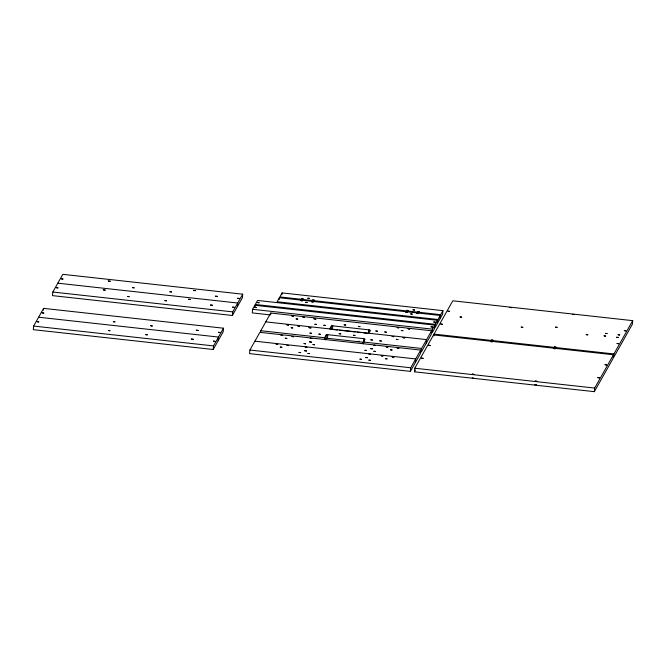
<?xml version="1.0" encoding="UTF-8"?>
<svg xmlns="http://www.w3.org/2000/svg" width="666" height="666" viewBox="0 0 666 666"><rect width="100%" height="100%" fill="white"/><g stroke="black" fill="none" stroke-linecap="round" stroke-linejoin="round"><path stroke-width="1" d="M33.625 326.065L33.3 329.662L213.203 349.508L223.185 331.81L223.51 328.213L43.606 308.366L33.625 326.065L213.528 345.912L223.51 328.213M43.448 310.165L43.606 308.366M52.822 292.033L52.489 295.629L232.392 315.476L242.374 297.777L242.707 294.181L62.804 274.334L52.822 292.033L232.725 311.879L242.707 294.181M213.203 349.508L213.528 345.912M218.19 340.659L218.523 337.063L38.62 317.216M232.392 315.476L232.725 311.879M237.387 306.626L237.712 303.03L57.809 283.183M434.765 325.133L432.492 329.154L432.167 332.75L434.432 328.729L434.765 325.133L254.862 305.286L252.589 309.307L252.264 312.903L269.838 314.843M249.9 350.033L249.567 353.629L410.389 371.37L420.371 353.671L420.696 350.075L259.882 332.334L249.9 350.033L410.714 367.774L420.696 350.075M254.695 307.084L254.862 305.286M255.145 306.277L255.311 304.479L257.584 300.458L437.487 320.304L437.154 323.901L434.89 327.93L435.214 324.325L437.487 320.304M260.622 332.517L260.789 330.719L270.771 313.02L431.585 330.761L431.26 334.365L421.278 352.064L421.603 348.468L431.585 330.761M270.604 314.818L270.771 313.02M279.229 299.534L279.387 297.735L440.209 315.476L439.876 319.081L437.612 323.102L437.937 319.505L440.209 315.476M281.951 294.705L282.109 292.907L442.932 310.656L442.599 314.252L440.334 318.273L440.659 314.677L442.932 310.656M324.583 339.577C324.75 337.862 325.324 334.099 327.78 334.698L363.927 338.678C367.024 338.803 362.013 342.083 363.161 343.831M325.258 339.885L326.099 338.403L326.423 334.798M363.911 342.324L327.456 338.295L327.78 334.698M331.094 329.553L331.418 325.949L332.451 325.816L369.222 329.878L369.988 330.145L369.83 332.009M332.442 329.445L332.775 325.84M363.594 342.282L363.927 338.678M368.589 333.433L368.914 329.828M410.389 371.37L410.714 367.774M414.443 371.819L414.776 368.223L433.558 334.915L613.461 354.762L613.136 358.358L594.347 391.666L414.443 371.819L415.459 370.021M415.376 362.52L415.701 358.924L254.887 341.183M426.265 343.215L426.598 339.61L265.776 321.869M433.849 335.905L434.016 334.107L452.797 300.799L632.7 320.654L632.375 324.25L613.586 357.559L613.919 353.954L632.7 320.654M594.347 391.666L594.68 388.07L613.461 354.762M279.387 297.735L277.123 301.756L437.937 319.505M282.109 292.907L279.845 296.928L440.659 314.677M329.737 328.929L331.418 325.949M368.315 333.183L369.996 330.211M326.099 338.403L327.456 338.295M473.484 377.988L472.236 377.955M255.311 304.479L435.214 324.325M252.589 309.307L432.492 329.154M434.016 334.107L613.919 353.954M333.475 329.553L337.612 330.011M339.677 330.236L355.161 331.951M357.226 332.176L361.355 332.634M363.428 332.858L367.557 333.316M260.789 330.719L324.75 337.779M363.328 342.033L421.603 348.468M414.776 368.223L594.68 388.07M359.19 341.3L357.892 341.35M61.372 278.829L62.945 279.046L61.372 278.829M56.385 287.679L57.959 287.895L56.385 287.679M42.183 312.862L43.756 313.078L42.183 312.862M37.188 321.711L38.761 321.928L37.188 321.711M108.258 281.002L110.223 281.277L108.258 281.002M103.263 289.852L105.228 290.126L103.263 289.852M132.551 287.629L134.124 287.845L132.551 287.629M127.564 296.478L129.129 296.695L127.564 296.478M113.362 321.653L114.935 321.869L113.362 321.653M108.367 330.502L109.94 330.727L108.367 330.502M169.913 291.75L171.487 291.966L169.913 291.75M164.918 300.599L166.492 300.816L164.918 300.599M193.54 290.409L195.504 290.684L193.54 290.409M150.716 325.774L152.289 325.999L150.716 325.774M188.545 299.259L190.509 299.534L188.545 299.259M145.729 334.623L147.303 334.848L145.729 334.623M215.526 296.17L217.491 296.445L215.526 296.17M210.531 305.02L212.496 305.294L210.531 305.02M237.62 298.276L239.194 298.493L237.62 298.276M196.328 330.203L198.293 330.469L196.328 330.203M232.634 307.126L234.207 307.342L232.634 307.126M191.342 339.052L193.306 339.319L191.342 339.052M257.509 302.539L259.082 302.764L257.509 302.539M218.431 332.309L220.005 332.525L218.431 332.309M254.787 307.367L256.36 307.584L254.787 307.367M213.436 341.159L215.01 341.375L213.436 341.159M301.715 298.743L303.288 298.959L301.715 298.743M300.666 300.599L302.239 300.816L300.666 300.599M307.834 298.226L309.407 298.443L307.834 298.226M305.519 302.322L307.093 302.547L305.519 302.322M312.679 299.958L314.252 300.175L312.679 299.958M291.983 316L293.556 316.217L291.983 316M311.638 301.806L313.203 302.023L311.638 301.806M286.988 324.85L288.561 325.066L286.988 324.85M296.17 318.897L297.744 319.114L296.17 318.897M302.947 317.207L304.52 317.432L302.947 317.207M281.094 335.306L282.667 335.531L281.094 335.306M291.175 327.747L292.749 327.963L291.175 327.747M297.952 326.057L299.525 326.282L297.952 326.057M276.099 344.155L277.672 344.38L276.099 344.155M285.281 338.211L286.855 338.428L285.281 338.211M313.919 318.798L315.892 319.064L313.919 318.798M292.058 336.521L293.631 336.738L292.058 336.521M280.286 347.061L281.86 347.277L280.286 347.061M308.932 327.647L310.897 327.922L308.932 327.647M314.935 324.259L316.508 324.475L314.935 324.259M287.063 345.371L288.636 345.587L287.063 345.371M309.94 333.108L311.513 333.325L309.94 333.108M323.867 325.241L325.441 325.466L323.867 325.241M310.264 338.27L311.838 338.486L310.264 338.27M304.037 343.564L305.611 343.789L304.037 343.564M318.872 334.091L320.446 334.315L318.872 334.091M309.54 341.858L311.513 342.133L309.54 341.858M305.269 347.119L306.843 347.336L305.269 347.119M299.051 352.414L300.624 352.639L299.051 352.414M304.553 350.707L306.518 350.982L304.553 350.707M312.978 344.555L314.552 344.772L312.978 344.555M344.155 324.833L345.729 325.05L344.155 324.833M307.983 353.405L309.557 353.621L307.983 353.405M339.161 333.683L340.734 333.899L339.161 333.683M358.366 326.407L359.94 326.623L358.366 326.407M353.38 335.256L354.953 335.473L353.38 335.256M375.849 330.977L377.422 331.202L375.849 330.977M406.893 310.348L408.466 310.564L406.893 310.348M405.852 312.196L407.425 312.421L405.852 312.196M370.854 339.827L372.427 340.051L370.854 339.827M413.012 309.832L414.585 310.048L413.012 309.832M384.781 331.968L386.355 332.184L384.781 331.968M410.697 313.927L412.271 314.152L410.697 313.927M364.96 350.291L366.533 350.507L364.96 350.291M417.857 311.555L419.43 311.78L417.857 311.555M379.786 340.817L381.36 341.034L379.786 340.817M397.161 327.605L398.734 327.822L397.161 327.605M374.017 345.304L375.591 345.521L374.017 345.304M416.816 313.411L418.39 313.628L416.816 313.411M370.463 348.576L372.427 348.851L370.463 348.576M359.965 359.14L361.538 359.357L359.965 359.14M392.166 336.455L393.739 336.671L392.166 336.455M369.031 354.154L370.604 354.37L369.031 354.154M365.468 357.426L367.432 357.7L365.468 357.426M401.348 330.502L402.922 330.719L401.348 330.502M373.892 351.273L375.466 351.49L373.892 351.273M408.125 328.813L409.698 329.037L408.125 328.813M386.272 346.911L387.845 347.136L386.272 346.911M368.897 360.123L370.471 360.339L368.897 360.123M396.362 339.352L397.935 339.568L396.362 339.352M403.138 337.662L404.712 337.887L403.138 337.662M381.277 355.761L382.85 355.985L381.277 355.761M390.459 349.808L392.033 350.033L390.459 349.808M397.236 348.127L398.809 348.343L397.236 348.127M433.757 321.986L435.331 322.202L433.757 321.986M448.06 311.172L449.625 311.388L448.06 311.172M385.472 358.658L387.046 358.882L385.472 358.658M431.035 326.815L432.609 327.031L431.035 326.815M392.249 356.976L393.814 357.192L392.249 356.976M440.792 324.042L442.366 324.267L440.792 324.042M460.114 316.949L461.688 317.166L460.114 316.949M428.821 345.288L430.394 345.504L428.821 345.288M421.561 358.158L423.135 358.375L421.561 358.158M509.906 307.442L511.48 307.659L509.906 307.442M491.525 340.026L493.098 340.243L491.525 340.026M490.667 341.558L492.241 341.775L490.667 341.558M521.245 327.106L522.818 327.331L521.245 327.106M472.294 374.134L473.867 374.359L472.294 374.134M555.527 327.131L557.101 327.347L555.527 327.131M572.852 314.385L574.425 314.602L572.852 314.385M554.47 346.969L556.043 347.186L554.47 346.969M553.613 348.501L555.186 348.718L553.613 348.501M586.238 334.623L587.812 334.84L586.238 334.623M535.239 381.085L536.813 381.302L535.239 381.085M534.906 384.682L536.48 384.898L534.906 384.682M605.494 333.375L607.067 333.591L605.494 333.375M604.087 335.864L605.66 336.08L604.087 335.864M618.081 334.757L619.655 334.981L618.081 334.757M624.3 330.619L625.873 330.835L624.3 330.619M616.683 337.254L618.256 337.471L616.683 337.254M617.041 343.49L618.614 343.706L617.041 343.49M605.069 364.727L606.643 364.951L605.069 364.727M597.81 377.605L599.383 377.822L597.81 377.605"/></g></svg>
